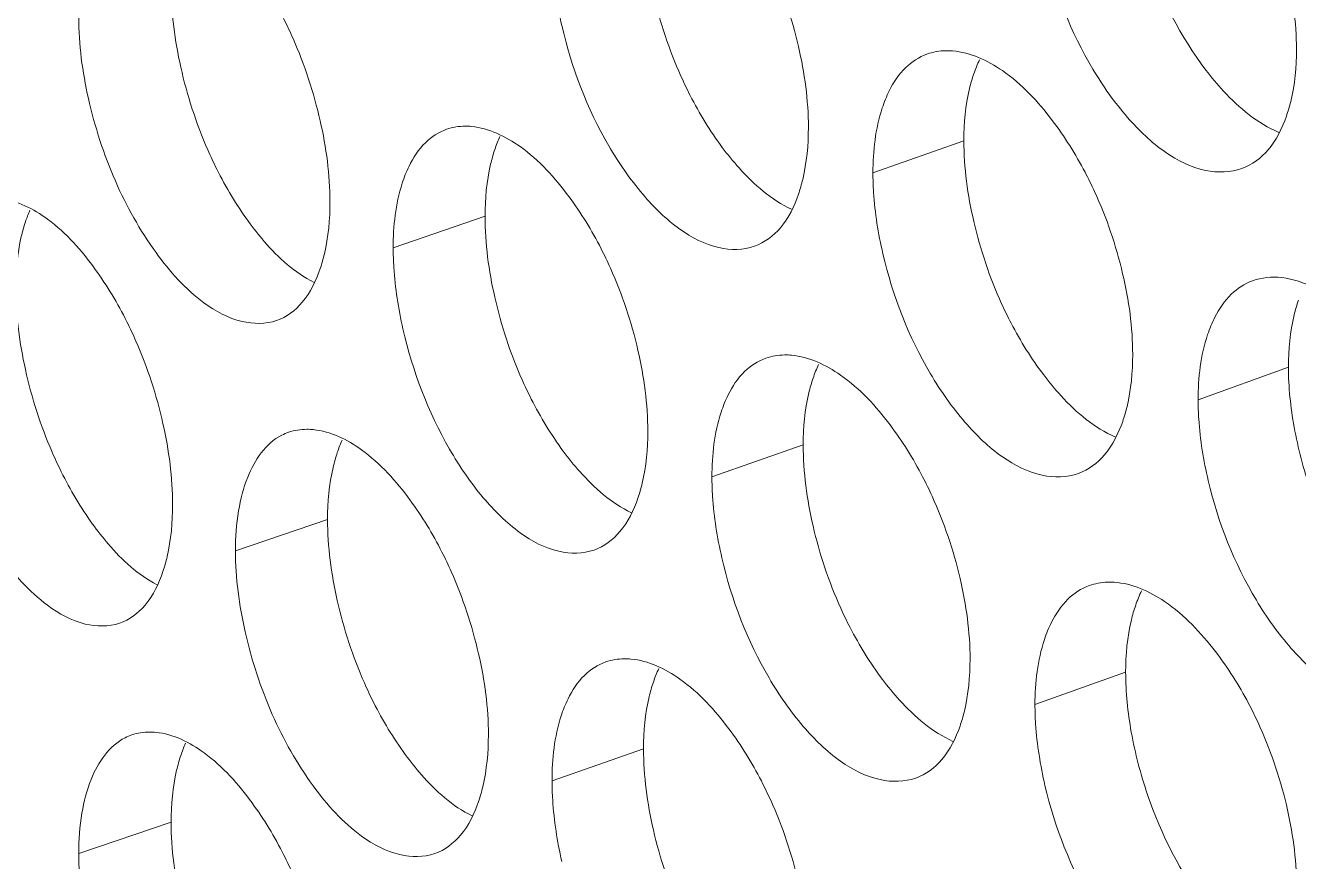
# Model space of a CAD drawing. Header units: millimetres. Extents: x 1177 to 4147, y 93 to 2194.
# Drawn here: x 2513.85 to 2525.84, y 909.97 to 917.84 of the extents above; entities that cross this region are included whole.
import ezdxf

# ---------------------------------------------------------------- set-up
doc = ezdxf.new("R2010")
doc.units = ezdxf.units.MM
doc.header["$LTSCALE"] = 0.1
doc.layers.get('0').update_dxf_attribs({"lineweight": 13})
doc.layers.add('标注', color=251, linetype='Continuous', lineweight=9)

# ---------------------------------------------------------------- blocks, each defined once
blk = doc.blocks.new('02')
at = {"layer": '标注'}
for p, q in [((4372.971, 900.919), (4371.748, 900.485)), ((4366.53, 899.901), (4365.294, 899.476)), ((4366.53, 899.901), (4365.294, 899.476)), ((4377.338, 897.873), (4376.123, 897.433)), ((4370.81, 896.825), (4369.582, 896.394)), ((4370.81, 896.825), (4369.582, 896.394)), ((4364.411, 895.822), (4363.172, 895.4)), ((4375.148, 893.768), (4373.928, 893.332)), ((4375.148, 893.768), (4373.928, 893.332)), ((4368.662, 892.736), (4367.431, 892.307)), ((4362.307, 891.748), (4361.064, 891.329))]:
    blk.add_line(p, q, dxfattribs=at)
for centre, radius, start, end in [((4364.121, 896.316), 0.718, 108.8885, 116.9547), ((4362.005, 892.252), 0.708, 108.7111, 116.4326)]:
    blk.add_arc(centre, radius, start, end, dxfattribs=at)
for points, knots in [([(4375.148, 905.018), (4375.148, 904.748), (4375.207, 904.187), (4375.492, 903.097), (4375.886, 902.317), (4376.229, 901.868)], [0, 0, 0, 0, 0.240361, 0.498273, 1, 1, 1, 1]), ([(4377.446, 902.147), (4377.446, 902.512), (4377.339, 903.266), (4377.093, 903.985), (4376.929, 904.339)], [0, 0, 0, 0, 0.483858, 1, 1, 1, 1]), ([(4368.662, 903.986), (4368.662, 903.62), (4368.766, 902.865), (4369.005, 902.143), (4369.165, 901.788)], [0, 0, 0, 0, 0.484147, 1, 1, 1, 1]), ([(4367.431, 903.557), (4367.431, 903.47), (4367.444, 903.104), (4367.501, 902.741), (4367.563, 902.469)], [0, 0, 0, 0, 0.237523, 1, 1, 1, 1]), ([(4374.063, 903.494), (4374.195, 902.93), (4374.509, 902.126), (4375.131, 901.245), (4375.493, 900.896), (4375.683, 900.764)], [0, 0, 0, 0, 0.538094, 0.785773, 1, 1, 1, 1]), ([(4370.88, 901.098), (4370.88, 901.463), (4370.775, 902.218), (4370.534, 902.939), (4370.373, 903.293)], [0, 0, 0, 0, 0.483972, 1, 1, 1, 1]), ([(4363.947, 902.294), (4363.908, 902.382), (4363.749, 902.717), (4363.558, 903.037), (4363.396, 903.258)], [0, 0, 0, 0, 0.2595, 1, 1, 1, 1]), ([(4363.947, 902.294), (4363.908, 902.382), (4363.749, 902.717), (4363.558, 903.037), (4363.396, 903.258)], [0, 0, 0, 0, 0.2595, 1, 1, 1, 1]), ([(4362.307, 902.998), (4362.307, 902.632), (4362.409, 901.877), (4362.643, 901.154), (4362.799, 900.797)], [0, 0, 0, 0, 0.484262, 1, 1, 1, 1]), ([(4362.307, 902.998), (4362.307, 902.632), (4362.409, 901.877), (4362.643, 901.154), (4362.799, 900.797)], [0, 0, 0, 0, 0.484262, 1, 1, 1, 1]), ([(4361.064, 902.579), (4361.064, 902.213), (4361.166, 901.457), (4361.515, 900.38), (4362.038, 899.441), (4362.498, 898.921), (4362.749, 898.737)], [0, 0, 0, 0, 0.254669, 0.526003, 0.783257, 1, 1, 1, 1]), ([(4361.064, 902.579), (4361.064, 902.213), (4361.166, 901.457), (4361.515, 900.38), (4362.038, 899.441), (4362.498, 898.921), (4362.749, 898.737)], [0, 0, 0, 0, 0.254669, 0.526003, 0.783257, 1, 1, 1, 1]), ([(4367.563, 902.469), (4367.692, 901.905), (4368, 901.099), (4368.609, 900.213), (4368.965, 899.861), (4369.151, 899.728)], [0, 0, 0, 0, 0.539288, 0.786761, 1, 1, 1, 1]), ([(4364.444, 900.095), (4364.444, 900.461), (4364.34, 901.216), (4364.104, 901.938), (4363.947, 902.294)], [0, 0, 0, 0, 0.484088, 1, 1, 1, 1]), ([(4364.444, 900.095), (4364.444, 900.461), (4364.34, 901.216), (4364.104, 901.938), (4363.947, 902.294)], [0, 0, 0, 0, 0.484088, 1, 1, 1, 1]), ([(4372.475, 902.084), (4372.369, 902.046), (4372.16, 901.91), (4372.025, 901.704), (4371.968, 901.59)], [0, 0, 0, 0, 0.469011, 1, 1, 1, 1]), ([(4372.82, 902.127), (4372.79, 902.129), (4372.674, 902.133), (4372.557, 902.113), (4372.475, 902.084)], [0, 0, 0, 0, 0.258462, 1, 1, 1, 1]), ([(4374.16, 901.192), (4373.969, 901.444), (4373.59, 901.858), (4373.059, 902.108), (4372.82, 902.127)], [0, 0, 0, 0, 0.568222, 1, 1, 1, 1]), ([(4377.31, 901.247), (4377.333, 901.312), (4377.418, 901.605), (4377.446, 901.912), (4377.446, 902.147)], [0, 0, 0, 0, 0.228067, 1, 1, 1, 1]), ([(4369.165, 901.788), (4369.204, 901.7), (4369.364, 901.366), (4369.558, 901.048), (4369.722, 900.828)], [0, 0, 0, 0, 0.259343, 1, 1, 1, 1]), ([(4373.106, 901.819), (4373.083, 901.754), (4372.999, 901.461), (4372.971, 901.154), (4372.971, 900.919)], [0, 0, 0, 0, 0.227704, 1, 1, 1, 1]), ([(4376.229, 901.868), (4376.303, 901.771), (4376.579, 901.44), (4376.924, 901.151), (4377.209, 901.031)], [0, 0, 0, 0, 0.284248, 1, 1, 1, 1]), ([(4371.968, 901.59), (4371.931, 901.516), (4371.791, 901.164), (4371.748, 900.779), (4371.748, 900.485)], [0, 0, 0, 0, 0.22018, 1, 1, 1, 1]), ([(4376.713, 900.545), (4376.848, 900.594), (4377.113, 900.795), (4377.254, 901.085), (4377.31, 901.247)], [0, 0, 0, 0, 0.457514, 1, 1, 1, 1]), ([(4366.013, 901.072), (4365.907, 901.036), (4365.697, 900.898), (4365.563, 900.69), (4365.507, 900.575)], [0, 0, 0, 0, 0.466707, 1, 1, 1, 1]), ([(4366.013, 901.072), (4365.907, 901.036), (4365.697, 900.898), (4365.563, 900.69), (4365.507, 900.575)], [0, 0, 0, 0, 0.466707, 1, 1, 1, 1]), ([(4366.348, 901.11), (4366.319, 901.113), (4366.207, 901.118), (4366.092, 901.1), (4366.013, 901.072)], [0, 0, 0, 0, 0.258691, 1, 1, 1, 1]), ([(4366.348, 901.11), (4366.319, 901.113), (4366.207, 901.118), (4366.092, 901.1), (4366.013, 901.072)], [0, 0, 0, 0, 0.258691, 1, 1, 1, 1]), ([(4367.658, 900.167), (4367.471, 900.418), (4367.104, 900.832), (4366.583, 901.088), (4366.348, 901.11)], [0, 0, 0, 0, 0.570063, 1, 1, 1, 1]), ([(4367.658, 900.167), (4367.471, 900.418), (4367.104, 900.832), (4366.583, 901.088), (4366.348, 901.11)], [0, 0, 0, 0, 0.570063, 1, 1, 1, 1]), ([(4370.746, 900.199), (4370.769, 900.264), (4370.852, 900.557), (4370.88, 900.863), (4370.88, 901.098)], [0, 0, 0, 0, 0.227639, 1, 1, 1, 1]), ([(4374.73, 900.235), (4374.689, 900.323), (4374.525, 900.656), (4374.327, 900.973), (4374.16, 901.192)], [0, 0, 0, 0, 0.259052, 1, 1, 1, 1]), ([(4372.971, 900.919), (4372.971, 900.554), (4373.077, 899.798), (4373.319, 899.078), (4373.48, 898.724)], [0, 0, 0, 0, 0.484071, 1, 1, 1, 1]), ([(4362.799, 900.797), (4362.838, 900.709), (4362.995, 900.374), (4363.185, 900.054), (4363.346, 899.833)], [0, 0, 0, 0, 0.259611, 1, 1, 1, 1]), ([(4362.799, 900.797), (4362.838, 900.709), (4362.995, 900.374), (4363.185, 900.054), (4363.346, 899.833)], [0, 0, 0, 0, 0.259611, 1, 1, 1, 1]), ([(4366.661, 900.8), (4366.639, 900.735), (4366.557, 900.442), (4366.53, 900.136), (4366.53, 899.901)], [0, 0, 0, 0, 0.22728, 1, 1, 1, 1]), ([(4366.661, 900.8), (4366.639, 900.735), (4366.557, 900.442), (4366.53, 900.136), (4366.53, 899.901)], [0, 0, 0, 0, 0.22728, 1, 1, 1, 1]), ([(4369.722, 900.828), (4369.793, 900.733), (4370.056, 900.409), (4370.382, 900.122), (4370.654, 899.997)], [0, 0, 0, 0, 0.283758, 1, 1, 1, 1]), ([(4375.683, 900.764), (4375.845, 900.652), (4376.176, 900.483), (4376.559, 900.489), (4376.713, 900.545)], [0, 0, 0, 0, 0.547253, 1, 1, 1, 1]), ([(4365.507, 900.575), (4365.471, 900.501), (4365.335, 900.15), (4365.294, 899.769), (4365.294, 899.476)], [0, 0, 0, 0, 0.219714, 1, 1, 1, 1]), ([(4365.507, 900.575), (4365.471, 900.501), (4365.335, 900.15), (4365.294, 899.769), (4365.294, 899.476)], [0, 0, 0, 0, 0.219714, 1, 1, 1, 1]), ([(4371.748, 900.485), (4371.748, 900.398), (4371.761, 900.032), (4371.819, 899.669), (4371.882, 899.397)], [0, 0, 0, 0, 0.237569, 1, 1, 1, 1]), ([(4370.154, 899.499), (4370.289, 899.547), (4370.553, 899.747), (4370.691, 900.037), (4370.746, 900.199)], [0, 0, 0, 0, 0.455161, 1, 1, 1, 1]), ([(4375.243, 898.042), (4375.243, 898.407), (4375.137, 899.162), (4374.892, 899.881), (4374.73, 900.235)], [0, 0, 0, 0, 0.483896, 1, 1, 1, 1]), ([(4361.287, 899.186), (4361.104, 899.438), (4360.746, 899.853), (4360.235, 900.115), (4360.004, 900.139)], [0, 0, 0, 0, 0.572175, 1, 1, 1, 1]), ([(4364.312, 899.197), (4364.334, 899.262), (4364.416, 899.555), (4364.444, 899.861), (4364.444, 900.095)], [0, 0, 0, 0, 0.227216, 1, 1, 1, 1]), ([(4364.312, 899.197), (4364.334, 899.262), (4364.416, 899.555), (4364.444, 899.861), (4364.444, 900.095)], [0, 0, 0, 0, 0.227216, 1, 1, 1, 1]), ([(4368.216, 899.205), (4368.177, 899.293), (4368.016, 899.627), (4367.822, 899.946), (4367.658, 900.167)], [0, 0, 0, 0, 0.259321, 1, 1, 1, 1]), ([(4368.216, 899.205), (4368.177, 899.293), (4368.016, 899.627), (4367.822, 899.946), (4367.658, 900.167)], [0, 0, 0, 0, 0.259321, 1, 1, 1, 1]), ([(4366.53, 899.901), (4366.53, 899.536), (4366.633, 898.78), (4366.87, 898.058), (4367.028, 897.702)], [0, 0, 0, 0, 0.484186, 1, 1, 1, 1]), ([(4366.53, 899.901), (4366.53, 899.536), (4366.633, 898.78), (4366.87, 898.058), (4367.028, 897.702)], [0, 0, 0, 0, 0.484186, 1, 1, 1, 1]), ([(4360.347, 899.827), (4360.325, 899.762), (4360.245, 899.469), (4360.218, 899.163), (4360.218, 898.929)], [0, 0, 0, 0, 0.22686, 1, 1, 1, 1]), ([(4363.346, 899.833), (4363.413, 899.74), (4363.663, 899.424), (4363.971, 899.141), (4364.229, 899.01)], [0, 0, 0, 0, 0.283164, 1, 1, 1, 1]), ([(4363.346, 899.833), (4363.413, 899.74), (4363.663, 899.424), (4363.971, 899.141), (4364.229, 899.01)], [0, 0, 0, 0, 0.283164, 1, 1, 1, 1]), ([(4369.151, 899.728), (4369.309, 899.615), (4369.629, 899.445), (4370.004, 899.446), (4370.154, 899.499)], [0, 0, 0, 0, 0.548694, 1, 1, 1, 1]), ([(4365.294, 899.476), (4365.294, 899.389), (4365.307, 899.023), (4365.364, 898.659), (4365.426, 898.387)], [0, 0, 0, 0, 0.237501, 1, 1, 1, 1]), ([(4365.294, 899.476), (4365.294, 899.389), (4365.307, 899.023), (4365.364, 898.659), (4365.426, 898.387)], [0, 0, 0, 0, 0.237501, 1, 1, 1, 1]), ([(4371.882, 899.397), (4372.013, 898.833), (4372.325, 898.029), (4372.943, 897.146), (4373.303, 896.795), (4373.491, 896.664)], [0, 0, 0, 0, 0.538492, 0.786102, 1, 1, 1, 1]), ([(4361.834, 898.221), (4361.795, 898.309), (4361.638, 898.644), (4361.447, 898.964), (4361.287, 899.186)], [0, 0, 0, 0, 0.259589, 1, 1, 1, 1]), ([(4363.726, 898.499), (4363.86, 898.545), (4364.123, 898.745), (4364.258, 899.035), (4364.312, 899.197)], [0, 0, 0, 0, 0.452702, 1, 1, 1, 1]), ([(4363.726, 898.499), (4363.86, 898.545), (4364.123, 898.745), (4364.258, 899.035), (4364.312, 899.197)], [0, 0, 0, 0, 0.452702, 1, 1, 1, 1]), ([(4368.72, 897.009), (4368.72, 897.374), (4368.616, 898.129), (4368.376, 898.85), (4368.216, 899.205)], [0, 0, 0, 0, 0.484011, 1, 1, 1, 1]), ([(4368.72, 897.009), (4368.72, 897.374), (4368.616, 898.129), (4368.376, 898.85), (4368.216, 899.205)], [0, 0, 0, 0, 0.484011, 1, 1, 1, 1]), ([(4376.855, 899.034), (4376.749, 898.996), (4376.54, 898.859), (4376.404, 898.655), (4376.347, 898.542)], [0, 0, 0, 0, 0.470447, 1, 1, 1, 1]), ([(4378.566, 898.152), (4378.435, 898.321), (4378.17, 898.618), (4377.724, 898.946), (4377.275, 899.104), (4376.979, 899.079), (4376.855, 899.034)], [0, 0, 0, 0, 0.313876, 0.582158, 0.805693, 1, 1, 1, 1]), ([(4360.218, 898.929), (4360.218, 898.563), (4360.319, 897.807), (4360.551, 897.084), (4360.707, 896.726)], [0, 0, 0, 0, 0.484301, 1, 1, 1, 1]), ([(4362.749, 898.737), (4362.902, 898.625), (4363.212, 898.453), (4363.579, 898.449), (4363.726, 898.499)], [0, 0, 0, 0, 0.550215, 1, 1, 1, 1]), ([(4362.749, 898.737), (4362.902, 898.625), (4363.212, 898.453), (4363.579, 898.449), (4363.726, 898.499)], [0, 0, 0, 0, 0.550215, 1, 1, 1, 1]), ([(4373.48, 898.724), (4373.52, 898.636), (4373.683, 898.303), (4373.88, 897.985), (4374.046, 897.766)], [0, 0, 0, 0, 0.259163, 1, 1, 1, 1]), ([(4377.474, 898.774), (4377.451, 898.708), (4377.366, 898.415), (4377.338, 898.108), (4377.338, 897.873)], [0, 0, 0, 0, 0.227989, 1, 1, 1, 1]), ([(4358.971, 898.512), (4358.971, 898.146), (4359.072, 897.39), (4359.418, 896.313), (4359.938, 895.373), (4360.395, 894.852), (4360.644, 894.667)], [0, 0, 0, 0, 0.254863, 0.526363, 0.783591, 1, 1, 1, 1]), ([(4376.347, 898.542), (4376.309, 898.467), (4376.166, 898.115), (4376.123, 897.729), (4376.123, 897.433)], [0, 0, 0, 0, 0.220518, 1, 1, 1, 1]), ([(4365.426, 898.387), (4365.554, 897.823), (4365.859, 897.017), (4366.464, 896.129), (4366.817, 895.776), (4367.003, 895.643)], [0, 0, 0, 0, 0.539686, 0.787091, 1, 1, 1, 1]), ([(4365.426, 898.387), (4365.554, 897.823), (4365.859, 897.017), (4366.464, 896.129), (4366.817, 895.776), (4367.003, 895.643)], [0, 0, 0, 0, 0.539686, 0.787091, 1, 1, 1, 1]), ([(4362.327, 896.021), (4362.327, 896.386), (4362.225, 897.142), (4361.99, 897.864), (4361.834, 898.221)], [0, 0, 0, 0, 0.484127, 1, 1, 1, 1]), ([(4370.307, 897.992), (4370.2, 897.954), (4369.991, 897.818), (4369.857, 897.611), (4369.8, 897.497)], [0, 0, 0, 0, 0.468263, 1, 1, 1, 1]), ([(4370.307, 897.992), (4370.2, 897.954), (4369.991, 897.818), (4369.857, 897.611), (4369.8, 897.497)], [0, 0, 0, 0, 0.468263, 1, 1, 1, 1]), ([(4370.651, 898.033), (4370.621, 898.035), (4370.505, 898.04), (4370.388, 898.02), (4370.307, 897.992)], [0, 0, 0, 0, 0.258637, 1, 1, 1, 1]), ([(4370.651, 898.033), (4370.621, 898.035), (4370.505, 898.04), (4370.388, 898.02), (4370.307, 897.992)], [0, 0, 0, 0, 0.258637, 1, 1, 1, 1]), ([(4371.978, 897.095), (4371.789, 897.346), (4371.414, 897.76), (4370.888, 898.012), (4370.651, 898.033)], [0, 0, 0, 0, 0.568686, 1, 1, 1, 1]), ([(4371.978, 897.095), (4371.789, 897.346), (4371.414, 897.76), (4370.888, 898.012), (4370.651, 898.033)], [0, 0, 0, 0, 0.568686, 1, 1, 1, 1]), ([(4375.108, 897.142), (4375.131, 897.208), (4375.215, 897.5), (4375.243, 897.807), (4375.243, 898.042)], [0, 0, 0, 0, 0.227924, 1, 1, 1, 1]), ([(4377.338, 897.873), (4377.338, 897.603), (4377.398, 897.041), (4377.685, 895.952), (4378.082, 895.173), (4378.426, 894.725)], [0, 0, 0, 0, 0.240288, 0.498123, 1, 1, 1, 1]), ([(4367.028, 897.702), (4367.067, 897.615), (4367.227, 897.28), (4367.419, 896.962), (4367.582, 896.741)], [0, 0, 0, 0, 0.259432, 1, 1, 1, 1]), ([(4367.028, 897.702), (4367.067, 897.615), (4367.227, 897.28), (4367.419, 896.962), (4367.582, 896.741)], [0, 0, 0, 0, 0.259432, 1, 1, 1, 1]), ([(4370.943, 897.724), (4370.921, 897.659), (4370.838, 897.366), (4370.81, 897.06), (4370.81, 896.825)], [0, 0, 0, 0, 0.227562, 1, 1, 1, 1]), ([(4370.943, 897.724), (4370.921, 897.659), (4370.838, 897.366), (4370.81, 897.06), (4370.81, 896.825)], [0, 0, 0, 0, 0.227562, 1, 1, 1, 1]), ([(4374.046, 897.766), (4374.119, 897.67), (4374.391, 897.341), (4374.729, 897.053), (4375.01, 896.931)], [0, 0, 0, 0, 0.284096, 1, 1, 1, 1]), ([(4369.8, 897.497), (4369.763, 897.422), (4369.624, 897.071), (4369.582, 896.687), (4369.582, 896.394)], [0, 0, 0, 0, 0.220019, 1, 1, 1, 1]), ([(4369.8, 897.497), (4369.763, 897.422), (4369.624, 897.071), (4369.582, 896.687), (4369.582, 896.394)], [0, 0, 0, 0, 0.220019, 1, 1, 1, 1]), ([(4376.123, 897.433), (4376.123, 897.346), (4376.136, 896.981), (4376.195, 896.617), (4376.259, 896.346)], [0, 0, 0, 0, 0.237616, 1, 1, 1, 1]), ([(4374.512, 896.441), (4374.648, 896.49), (4374.912, 896.691), (4375.052, 896.981), (4375.108, 897.142)], [0, 0, 0, 0, 0.456741, 1, 1, 1, 1]), ([(4363.795, 896.956), (4363.579, 896.846), (4363.334, 896.477), (4363.197, 895.92), (4363.172, 895.58), (4363.172, 895.4)], [0, 0, 0, 0, 0.417976, 0.688317, 1, 1, 1, 1]), ([(4364.219, 897.031), (4364.19, 897.034), (4364.079, 897.039), (4363.966, 897.022), (4363.888, 896.995)], [0, 0, 0, 0, 0.25872, 1, 1, 1, 1]), ([(4365.52, 896.085), (4365.334, 896.336), (4364.97, 896.751), (4364.453, 897.009), (4364.219, 897.031)], [0, 0, 0, 0, 0.570761, 1, 1, 1, 1]), ([(4368.587, 896.11), (4368.61, 896.175), (4368.692, 896.468), (4368.72, 896.774), (4368.72, 897.009)], [0, 0, 0, 0, 0.227498, 1, 1, 1, 1]), ([(4368.587, 896.11), (4368.61, 896.175), (4368.692, 896.468), (4368.72, 896.774), (4368.72, 897.009)], [0, 0, 0, 0, 0.227498, 1, 1, 1, 1]), ([(4372.544, 896.137), (4372.504, 896.224), (4372.341, 896.558), (4372.144, 896.876), (4371.978, 897.095)], [0, 0, 0, 0, 0.259142, 1, 1, 1, 1]), ([(4372.544, 896.137), (4372.504, 896.224), (4372.341, 896.558), (4372.144, 896.876), (4371.978, 897.095)], [0, 0, 0, 0, 0.259142, 1, 1, 1, 1]), ([(4370.81, 896.825), (4370.81, 896.459), (4370.914, 895.704), (4371.155, 894.983), (4371.315, 894.628)], [0, 0, 0, 0, 0.484109, 1, 1, 1, 1]), ([(4370.81, 896.825), (4370.81, 896.459), (4370.914, 895.704), (4371.155, 894.983), (4371.315, 894.628)], [0, 0, 0, 0, 0.484109, 1, 1, 1, 1]), ([(4360.707, 896.726), (4360.745, 896.638), (4360.901, 896.303), (4361.09, 895.983), (4361.249, 895.761)], [0, 0, 0, 0, 0.2597, 1, 1, 1, 1]), ([(4364.542, 896.721), (4364.52, 896.656), (4364.438, 896.363), (4364.411, 896.057), (4364.411, 895.822)], [0, 0, 0, 0, 0.22714, 1, 1, 1, 1]), ([(4367.582, 896.741), (4367.652, 896.647), (4367.911, 896.326), (4368.231, 896.04), (4368.498, 895.913)], [0, 0, 0, 0, 0.283571, 1, 1, 1, 1]), ([(4367.582, 896.741), (4367.652, 896.647), (4367.911, 896.326), (4368.231, 896.04), (4368.498, 895.913)], [0, 0, 0, 0, 0.283571, 1, 1, 1, 1]), ([(4373.491, 896.664), (4373.652, 896.551), (4373.979, 896.381), (4374.36, 896.387), (4374.512, 896.441)], [0, 0, 0, 0, 0.547725, 1, 1, 1, 1]), ([(4369.582, 896.394), (4369.582, 896.307), (4369.595, 895.941), (4369.653, 895.577), (4369.716, 895.305)], [0, 0, 0, 0, 0.237546, 1, 1, 1, 1]), ([(4369.582, 896.394), (4369.582, 896.307), (4369.595, 895.941), (4369.653, 895.577), (4369.716, 895.305)], [0, 0, 0, 0, 0.237546, 1, 1, 1, 1]), ([(4376.259, 896.346), (4376.391, 895.782), (4376.708, 894.978), (4377.334, 894.099), (4377.698, 893.751), (4377.889, 893.62)], [0, 0, 0, 0, 0.537696, 0.785444, 1, 1, 1, 1]), ([(4366.074, 895.122), (4366.035, 895.21), (4365.876, 895.545), (4365.683, 895.864), (4365.52, 896.085)], [0, 0, 0, 0, 0.25941, 1, 1, 1, 1]), ([(4367.997, 895.411), (4368.131, 895.458), (4368.395, 895.658), (4368.532, 895.948), (4368.587, 896.11)], [0, 0, 0, 0, 0.454353, 1, 1, 1, 1]), ([(4367.997, 895.411), (4368.131, 895.458), (4368.395, 895.658), (4368.532, 895.948), (4368.587, 896.11)], [0, 0, 0, 0, 0.454353, 1, 1, 1, 1]), ([(4373.055, 893.942), (4373.055, 894.308), (4372.949, 895.062), (4372.706, 895.782), (4372.544, 896.137)], [0, 0, 0, 0, 0.483934, 1, 1, 1, 1]), ([(4373.055, 893.942), (4373.055, 894.308), (4372.949, 895.062), (4372.706, 895.782), (4372.544, 896.137)], [0, 0, 0, 0, 0.483934, 1, 1, 1, 1]), ([(4362.197, 895.123), (4362.219, 895.188), (4362.3, 895.481), (4362.327, 895.786), (4362.327, 896.021)], [0, 0, 0, 0, 0.227075, 1, 1, 1, 1]), ([(4361.249, 895.761), (4361.316, 895.67), (4361.561, 895.356), (4361.863, 895.074), (4362.117, 894.942)], [0, 0, 0, 0, 0.282942, 1, 1, 1, 1]), ([(4364.411, 895.822), (4364.411, 895.456), (4364.514, 894.701), (4364.749, 893.978), (4364.907, 893.622)], [0, 0, 0, 0, 0.484224, 1, 1, 1, 1]), ([(4367.003, 895.643), (4367.159, 895.53), (4367.475, 895.359), (4367.848, 895.359), (4367.997, 895.411)], [0, 0, 0, 0, 0.549192, 1, 1, 1, 1]), ([(4367.003, 895.643), (4367.159, 895.53), (4367.475, 895.359), (4367.848, 895.359), (4367.997, 895.411)], [0, 0, 0, 0, 0.549192, 1, 1, 1, 1]), ([(4363.172, 895.4), (4363.172, 895.034), (4363.275, 894.278), (4363.626, 893.202), (4364.153, 892.264), (4364.616, 891.746), (4364.869, 891.562)], [0, 0, 0, 0, 0.254475, 0.525644, 0.782923, 1, 1, 1, 1]), ([(4369.716, 895.305), (4369.845, 894.741), (4370.155, 893.936), (4370.769, 893.052), (4371.126, 892.701), (4371.314, 892.568)], [0, 0, 0, 0, 0.53889, 0.786432, 1, 1, 1, 1]), ([(4369.716, 895.305), (4369.845, 894.741), (4370.155, 893.936), (4370.769, 893.052), (4371.126, 892.701), (4371.314, 892.568)], [0, 0, 0, 0, 0.53889, 0.786432, 1, 1, 1, 1]), ([(4361.612, 894.426), (4361.746, 894.471), (4362.008, 894.671), (4362.143, 894.961), (4362.197, 895.123)], [0, 0, 0, 0, 0.451858, 1, 1, 1, 1]), ([(4366.575, 892.924), (4366.575, 893.29), (4366.471, 894.045), (4366.233, 894.766), (4366.074, 895.122)], [0, 0, 0, 0, 0.484049, 1, 1, 1, 1]), ([(4374.658, 894.932), (4374.552, 894.893), (4374.343, 894.757), (4374.208, 894.552), (4374.15, 894.438)], [0, 0, 0, 0, 0.469738, 1, 1, 1, 1]), ([(4374.658, 894.932), (4374.552, 894.893), (4374.343, 894.757), (4374.208, 894.552), (4374.15, 894.438)], [0, 0, 0, 0, 0.469738, 1, 1, 1, 1]), ([(4374.992, 894.977), (4374.963, 894.979), (4374.85, 894.98), (4374.737, 894.96), (4374.658, 894.932)], [0, 0, 0, 0, 0.257824, 1, 1, 1, 1]), ([(4374.992, 894.977), (4374.963, 894.979), (4374.85, 894.98), (4374.737, 894.96), (4374.658, 894.932)], [0, 0, 0, 0, 0.257824, 1, 1, 1, 1]), ([(4376.356, 894.045), (4376.161, 894.298), (4375.776, 894.716), (4375.235, 894.962), (4374.992, 894.977)], [0, 0, 0, 0, 0.568444, 1, 1, 1, 1]), ([(4376.356, 894.045), (4376.161, 894.298), (4375.776, 894.716), (4375.235, 894.962), (4374.992, 894.977)], [0, 0, 0, 0, 0.568444, 1, 1, 1, 1]), ([(4360.644, 894.667), (4360.796, 894.554), (4361.102, 894.382), (4361.467, 894.377), (4361.612, 894.426)], [0, 0, 0, 0, 0.550741, 1, 1, 1, 1]), ([(4371.315, 894.628), (4371.355, 894.541), (4371.516, 894.207), (4371.712, 893.889), (4371.877, 893.67)], [0, 0, 0, 0, 0.259253, 1, 1, 1, 1]), ([(4371.315, 894.628), (4371.355, 894.541), (4371.516, 894.207), (4371.712, 893.889), (4371.877, 893.67)], [0, 0, 0, 0, 0.259253, 1, 1, 1, 1]), ([(4375.283, 894.669), (4375.26, 894.603), (4375.176, 894.31), (4375.148, 894.003), (4375.148, 893.768)], [0, 0, 0, 0, 0.227846, 1, 1, 1, 1]), ([(4375.283, 894.669), (4375.26, 894.603), (4375.176, 894.31), (4375.148, 894.003), (4375.148, 893.768)], [0, 0, 0, 0, 0.227846, 1, 1, 1, 1]), ([(4374.15, 894.438), (4374.113, 894.364), (4373.971, 894.012), (4373.928, 893.626), (4373.928, 893.332)], [0, 0, 0, 0, 0.220347, 1, 1, 1, 1]), ([(4374.15, 894.438), (4374.113, 894.364), (4373.971, 894.012), (4373.928, 893.626), (4373.928, 893.332)], [0, 0, 0, 0, 0.220347, 1, 1, 1, 1]), ([(4376.929, 893.089), (4376.889, 893.176), (4376.724, 893.509), (4376.524, 893.826), (4376.356, 894.045)], [0, 0, 0, 0, 0.258962, 1, 1, 1, 1]), ([(4376.929, 893.089), (4376.889, 893.176), (4376.724, 893.509), (4376.524, 893.826), (4376.356, 894.045)], [0, 0, 0, 0, 0.258962, 1, 1, 1, 1]), ([(4368.153, 893.905), (4368.046, 893.868), (4367.837, 893.73), (4367.703, 893.523), (4367.646, 893.408)], [0, 0, 0, 0, 0.467496, 1, 1, 1, 1]), ([(4368.492, 893.944), (4368.463, 893.946), (4368.349, 893.951), (4368.233, 893.933), (4368.153, 893.905)], [0, 0, 0, 0, 0.258663, 1, 1, 1, 1]), ([(4369.811, 893.004), (4369.623, 893.254), (4369.252, 893.669), (4368.729, 893.923), (4368.492, 893.944)], [0, 0, 0, 0, 0.569371, 1, 1, 1, 1]), ([(4372.92, 893.043), (4372.943, 893.108), (4373.026, 893.401), (4373.055, 893.708), (4373.055, 893.942)], [0, 0, 0, 0, 0.227782, 1, 1, 1, 1]), ([(4372.92, 893.043), (4372.943, 893.108), (4373.026, 893.401), (4373.055, 893.708), (4373.055, 893.942)], [0, 0, 0, 0, 0.227782, 1, 1, 1, 1]), ([(4375.148, 893.768), (4375.148, 893.498), (4375.207, 892.937), (4375.492, 891.847), (4375.886, 891.067), (4376.229, 890.618)], [0, 0, 0, 0, 0.240361, 0.498273, 1, 1, 1, 1]), ([(4375.148, 893.768), (4375.148, 893.498), (4375.207, 892.937), (4375.492, 891.847), (4375.886, 891.067), (4376.229, 890.618)], [0, 0, 0, 0, 0.240361, 0.498273, 1, 1, 1, 1]), ([(4364.907, 893.622), (4364.945, 893.534), (4365.103, 893.2), (4365.295, 892.881), (4365.457, 892.66)], [0, 0, 0, 0, 0.259522, 1, 1, 1, 1]), ([(4368.795, 893.635), (4368.772, 893.57), (4368.69, 893.277), (4368.662, 892.97), (4368.662, 892.736)], [0, 0, 0, 0, 0.227421, 1, 1, 1, 1]), ([(4371.877, 893.67), (4371.949, 893.574), (4372.216, 893.248), (4372.548, 892.96), (4372.825, 892.836)], [0, 0, 0, 0, 0.283932, 1, 1, 1, 1]), ([(4371.877, 893.67), (4371.949, 893.574), (4372.216, 893.248), (4372.548, 892.96), (4372.825, 892.836)], [0, 0, 0, 0, 0.283932, 1, 1, 1, 1]), ([(4367.646, 893.408), (4367.61, 893.334), (4367.472, 892.983), (4367.431, 892.6), (4367.431, 892.307)], [0, 0, 0, 0, 0.219864, 1, 1, 1, 1]), ([(4373.928, 893.332), (4373.928, 893.245), (4373.941, 892.879), (4374, 892.515), (4374.063, 892.244)], [0, 0, 0, 0, 0.237593, 1, 1, 1, 1]), ([(4373.928, 893.332), (4373.928, 893.245), (4373.941, 892.879), (4374, 892.515), (4374.063, 892.244)], [0, 0, 0, 0, 0.237593, 1, 1, 1, 1]), ([(4370.373, 892.043), (4370.333, 892.131), (4370.172, 892.465), (4369.976, 892.783), (4369.811, 893.004)], [0, 0, 0, 0, 0.259231, 1, 1, 1, 1]), ([(4372.326, 892.343), (4372.461, 892.391), (4372.725, 892.591), (4372.864, 892.882), (4372.92, 893.043)], [0, 0, 0, 0, 0.455957, 1, 1, 1, 1]), ([(4372.326, 892.343), (4372.461, 892.391), (4372.725, 892.591), (4372.864, 892.882), (4372.92, 893.043)], [0, 0, 0, 0, 0.455957, 1, 1, 1, 1]), ([(4377.446, 890.897), (4377.446, 891.262), (4377.339, 892.016), (4377.093, 892.735), (4376.929, 893.089)], [0, 0, 0, 0, 0.483858, 1, 1, 1, 1]), ([(4377.446, 890.897), (4377.446, 891.262), (4377.339, 892.016), (4377.093, 892.735), (4376.929, 893.089)], [0, 0, 0, 0, 0.483858, 1, 1, 1, 1]), ([(4361.689, 892.886), (4361.473, 892.779), (4361.227, 892.409), (4361.089, 891.851), (4361.064, 891.51), (4361.064, 891.329)], [0, 0, 0, 0, 0.41671, 0.687379, 1, 1, 1, 1]), ([(4362.104, 892.957), (4362.076, 892.96), (4361.966, 892.966), (4361.855, 892.949), (4361.778, 892.923)], [0, 0, 0, 0, 0.258751, 1, 1, 1, 1]), ([(4363.396, 892.008), (4363.212, 892.26), (4362.851, 892.674), (4362.336, 892.935), (4362.104, 892.957)], [0, 0, 0, 0, 0.571465, 1, 1, 1, 1]), ([(4366.443, 892.026), (4366.465, 892.091), (4366.547, 892.384), (4366.575, 892.69), (4366.575, 892.924)], [0, 0, 0, 0, 0.227356, 1, 1, 1, 1]), ([(4365.457, 892.66), (4365.525, 892.566), (4365.779, 892.247), (4366.093, 891.963), (4366.356, 891.834)], [0, 0, 0, 0, 0.283373, 1, 1, 1, 1]), ([(4368.662, 892.736), (4368.662, 892.37), (4368.766, 891.615), (4369.005, 890.893), (4369.165, 890.538)], [0, 0, 0, 0, 0.484147, 1, 1, 1, 1]), ([(4362.437, 892.646), (4362.415, 892.581), (4362.334, 892.288), (4362.307, 891.983), (4362.307, 891.748)], [0, 0, 0, 0, 0.227, 1, 1, 1, 1]), ([(4371.314, 892.568), (4371.473, 892.456), (4371.797, 892.286), (4372.175, 892.289), (4372.326, 892.343)], [0, 0, 0, 0, 0.548205, 1, 1, 1, 1]), ([(4371.314, 892.568), (4371.473, 892.456), (4371.797, 892.286), (4372.175, 892.289), (4372.326, 892.343)], [0, 0, 0, 0, 0.548205, 1, 1, 1, 1]), ([(4367.431, 892.307), (4367.431, 892.22), (4367.444, 891.854), (4367.501, 891.491), (4367.563, 891.219)], [0, 0, 0, 0, 0.237523, 1, 1, 1, 1]), ([(4374.063, 892.244), (4374.195, 891.68), (4374.509, 890.876), (4375.131, 889.995), (4375.493, 889.646), (4375.683, 889.514)], [0, 0, 0, 0, 0.538094, 0.785773, 1, 1, 1, 1]), ([(4374.063, 892.244), (4374.195, 891.68), (4374.509, 890.876), (4375.131, 889.995), (4375.493, 889.646), (4375.683, 889.514)], [0, 0, 0, 0, 0.538094, 0.785773, 1, 1, 1, 1]), ([(4363.947, 891.044), (4363.908, 891.132), (4363.749, 891.467), (4363.558, 891.787), (4363.396, 892.008)], [0, 0, 0, 0, 0.2595, 1, 1, 1, 1]), ([(4365.854, 891.327), (4365.988, 891.374), (4366.251, 891.574), (4366.388, 891.864), (4366.443, 892.026)], [0, 0, 0, 0, 0.453533, 1, 1, 1, 1]), ([(4370.88, 889.848), (4370.88, 890.213), (4370.775, 890.968), (4370.534, 891.689), (4370.373, 892.043)], [0, 0, 0, 0, 0.483972, 1, 1, 1, 1]), ([(4362.307, 891.748), (4362.307, 891.382), (4362.409, 890.627), (4362.643, 889.904), (4362.799, 889.547)], [0, 0, 0, 0, 0.484262, 1, 1, 1, 1]), ([(4364.869, 891.562), (4365.023, 891.45), (4365.337, 891.278), (4365.706, 891.276), (4365.854, 891.327)], [0, 0, 0, 0, 0.549699, 1, 1, 1, 1]), ([(4361.064, 891.329), (4361.064, 890.963), (4361.166, 890.207), (4361.515, 889.13), (4362.038, 888.191), (4362.498, 887.671), (4362.749, 887.487)], [0, 0, 0, 0, 0.254669, 0.526003, 0.783257, 1, 1, 1, 1])]:
    blk.add_open_spline(points, degree=3, knots=knots, dxfattribs=at)
for points in [[(4373.183, 902.008), (4373.153, 901.947), (4373.128, 901.883), (4373.106, 901.819)], [(4366.73, 900.975), (4366.704, 900.918), (4366.681, 900.86), (4366.661, 900.8)], [(4366.73, 900.975), (4366.704, 900.918), (4366.681, 900.86), (4366.661, 900.8)], [(4360.408, 899.986), (4360.385, 899.934), (4360.365, 899.881), (4360.347, 899.827)], [(4371.018, 897.909), (4370.989, 897.849), (4370.964, 897.787), (4370.943, 897.724)], [(4371.018, 897.909), (4370.989, 897.849), (4370.964, 897.787), (4370.943, 897.724)], [(4364.608, 896.891), (4364.583, 896.835), (4364.561, 896.779), (4364.542, 896.721)], [(4375.363, 894.862), (4375.332, 894.8), (4375.305, 894.735), (4375.283, 894.669)], [(4375.363, 894.862), (4375.332, 894.8), (4375.305, 894.735), (4375.283, 894.669)], [(4368.867, 893.815), (4368.839, 893.756), (4368.816, 893.696), (4368.795, 893.635)], [(4362.501, 892.811), (4362.477, 892.757), (4362.456, 892.702), (4362.437, 892.646)]]:
    blk.add_open_spline(points, degree=3, dxfattribs=at)

msp = doc.modelspace()

# ---------------------------------------------------------------- block references
at = {"xscale": 0.7, "yscale": 0.7, "zscale": 0.7}
msp.add_blockref('02', (-538.391, 286.112), dxfattribs=at)

doc.saveas('drawing.dxf')
